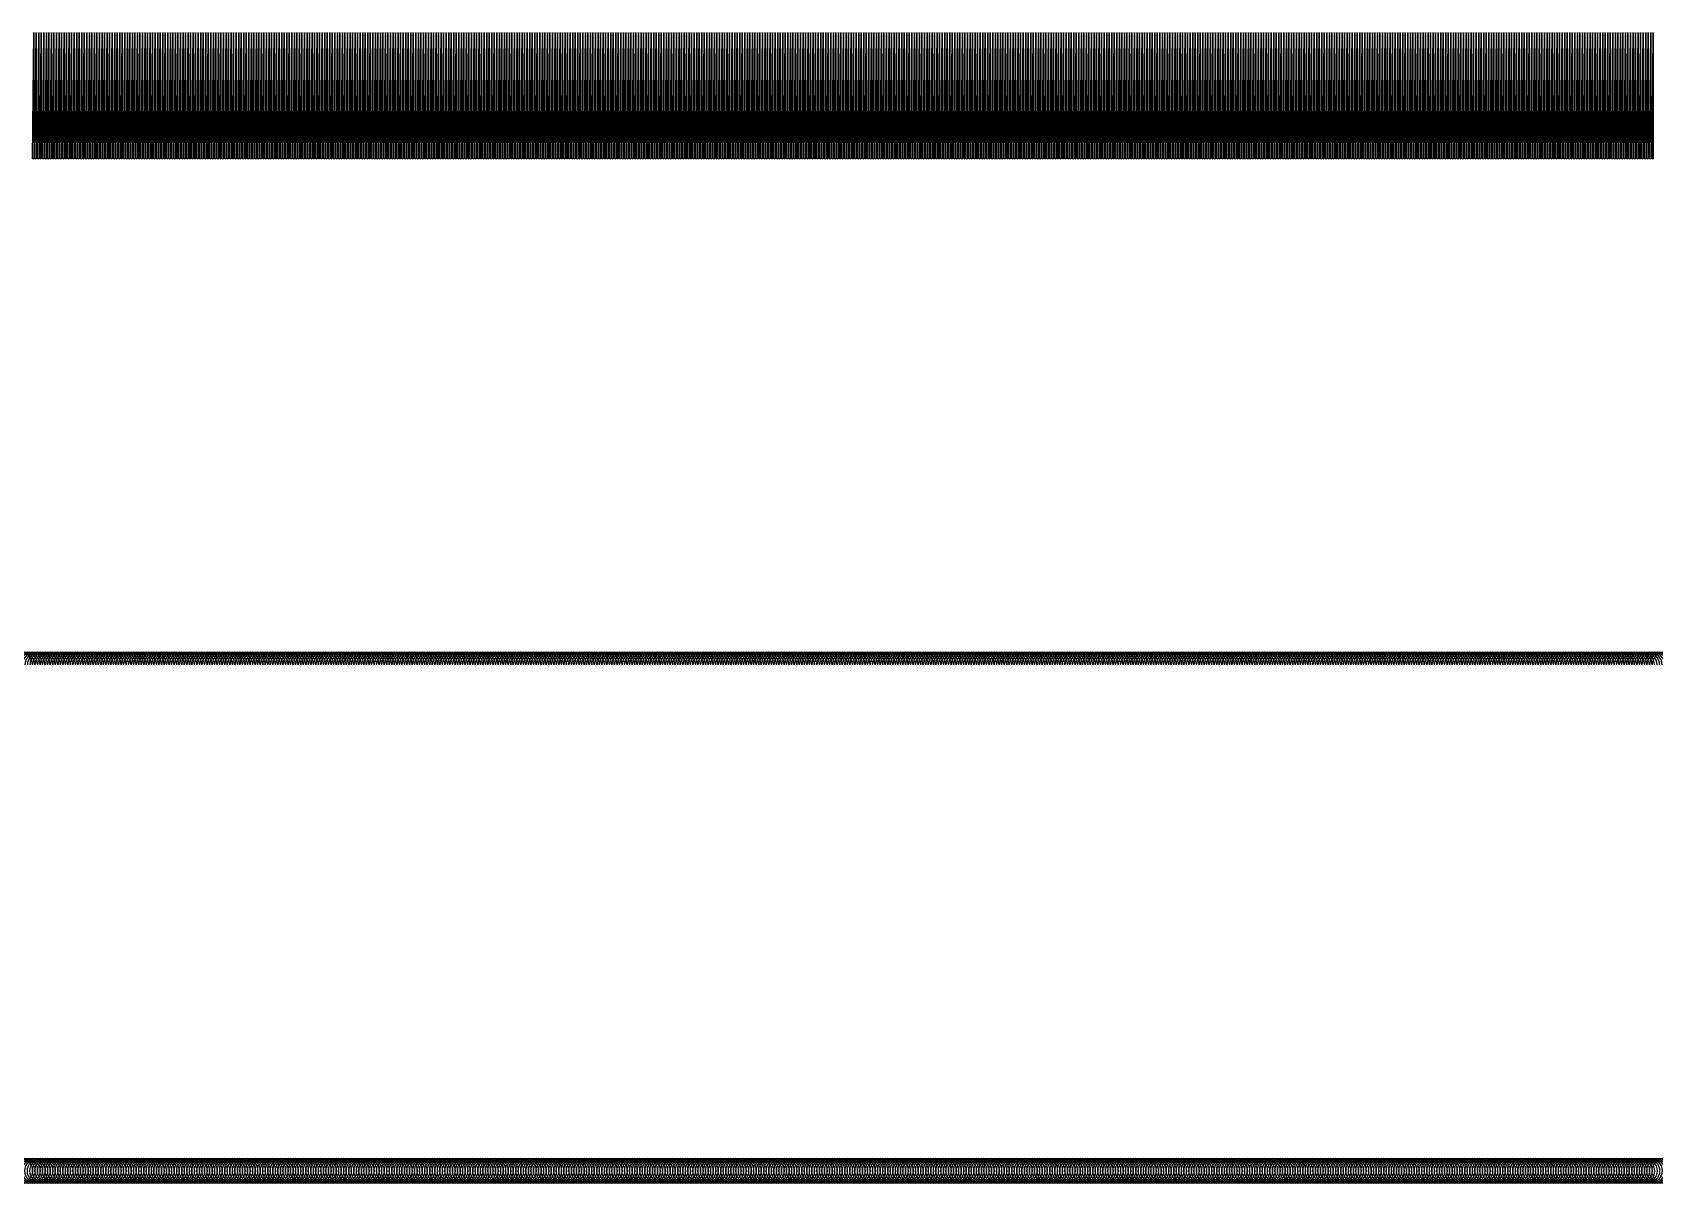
# Model space of a CAD drawing. Header units: metres. Extents: x 0 to 1000, y 0 to 105.
# Drawn here: x 64.1 to 128.2, y 59.5 to 105 of the extents above; entities that cross this region are included whole.
import ezdxf

# ---------------------------------------------------------------- set-up
doc = ezdxf.new("R2010")
doc.units = ezdxf.units.M

msp = doc.modelspace()

# ---------------------------------------------------------------- linework, layer by layer
for points in [[(64.1, 100), (64.15, 105), (64.15, 100)], [(64.2, 100), (64.25, 105), (64.25, 100)], [(64.3, 100), (64.35, 105), (64.35, 100)], [(64.4, 100), (64.45, 105), (64.45, 100)], [(64.5, 100), (64.55, 105), (64.55, 100)], [(64.6, 100), (64.65, 105), (64.65, 100)], [(64.7, 100), (64.75, 105), (64.75, 100)], [(64.8, 100), (64.85, 105), (64.85, 100)], [(64.9, 100), (64.95, 105), (64.95, 100)], [(65, 100), (65.05, 105), (65.05, 100)], [(65.1, 100), (65.15, 105), (65.15, 100)], [(65.2, 100), (65.25, 105), (65.25, 100)], [(65.3, 100), (65.35, 105), (65.35, 100)], [(65.4, 100), (65.45, 105), (65.45, 100)], [(65.5, 100), (65.55, 105), (65.55, 100)], [(65.6, 100), (65.65, 105), (65.65, 100)], [(65.7, 100), (65.75, 105), (65.75, 100)], [(65.8, 100), (65.85, 105), (65.85, 100)], [(65.9, 100), (65.95, 105), (65.95, 100)], [(66, 100), (66.05, 105), (66.05, 100)], [(66.1, 100), (66.15, 105), (66.15, 100)], [(66.2, 100), (66.25, 105), (66.25, 100)], [(66.3, 100), (66.35, 105), (66.35, 100)], [(66.4, 100), (66.45, 105), (66.45, 100)], [(66.5, 100), (66.55, 105), (66.55, 100)], [(66.6, 100), (66.65, 105), (66.65, 100)], [(66.7, 100), (66.75, 105), (66.75, 100)], [(66.8, 100), (66.85, 105), (66.85, 100)], [(66.9, 100), (66.95, 105), (66.95, 100)], [(67, 100), (67.05, 105), (67.05, 100)], [(67.1, 100), (67.15, 105), (67.15, 100)], [(67.2, 100), (67.25, 105), (67.25, 100)], [(67.3, 100), (67.35, 105), (67.35, 100)], [(67.4, 100), (67.45, 105), (67.45, 100)], [(67.5, 100), (67.55, 105), (67.55, 100)], [(67.6, 100), (67.65, 105), (67.65, 100)], [(67.7, 100), (67.75, 105), (67.75, 100)], [(67.8, 100), (67.85, 105), (67.85, 100)], [(67.9, 100), (67.95, 105), (67.95, 100)], [(68, 100), (68.05, 105), (68.05, 100)], [(68.1, 100), (68.15, 105), (68.15, 100)], [(68.2, 100), (68.25, 105), (68.25, 100)], [(68.3, 100), (68.35, 105), (68.35, 100)], [(68.4, 100), (68.45, 105), (68.45, 100)], [(68.5, 100), (68.55, 105), (68.55, 100)], [(68.6, 100), (68.65, 105), (68.65, 100)], [(68.7, 100), (68.75, 105), (68.75, 100)], [(68.8, 100), (68.85, 105), (68.85, 100)], [(68.9, 100), (68.95, 105), (68.95, 100)], [(69, 100), (69.05, 105), (69.05, 100)], [(69.1, 100), (69.15, 105), (69.15, 100)], [(69.2, 100), (69.25, 105), (69.25, 100)], [(69.3, 100), (69.35, 105), (69.35, 100)], [(69.4, 100), (69.45, 105), (69.45, 100)], [(69.5, 100), (69.55, 105), (69.55, 100)], [(69.6, 100), (69.65, 105), (69.65, 100)], [(69.7, 100), (69.75, 105), (69.75, 100)], [(69.8, 100), (69.85, 105), (69.85, 100)], [(69.9, 100), (69.95, 105), (69.95, 100)], [(70, 100), (70.05, 105), (70.05, 100)], [(70.1, 100), (70.15, 105), (70.15, 100)], [(70.2, 100), (70.25, 105), (70.25, 100)], [(70.3, 100), (70.35, 105), (70.35, 100)], [(70.4, 100), (70.45, 105), (70.45, 100)], [(70.5, 100), (70.55, 105), (70.55, 100)], [(70.6, 100), (70.65, 105), (70.65, 100)], [(70.7, 100), (70.75, 105), (70.75, 100)], [(70.8, 100), (70.85, 105), (70.85, 100)], [(70.9, 100), (70.95, 105), (70.95, 100)], [(71, 100), (71.05, 105), (71.05, 100)], [(71.1, 100), (71.15, 105), (71.15, 100)], [(71.2, 100), (71.25, 105), (71.25, 100)], [(71.3, 100), (71.35, 105), (71.35, 100)], [(71.4, 100), (71.45, 105), (71.45, 100)], [(71.5, 100), (71.55, 105), (71.55, 100)], [(71.6, 100), (71.65, 105), (71.65, 100)], [(71.7, 100), (71.75, 105), (71.75, 100)], [(71.8, 100), (71.85, 105), (71.85, 100)], [(71.9, 100), (71.95, 105), (71.95, 100)], [(72, 100), (72.05, 105), (72.05, 100)], [(72.1, 100), (72.15, 105), (72.15, 100)], [(72.2, 100), (72.25, 105), (72.25, 100)], [(72.3, 100), (72.35, 105), (72.35, 100)], [(72.4, 100), (72.45, 105), (72.45, 100)], [(72.5, 100), (72.55, 105), (72.55, 100)], [(72.6, 100), (72.65, 105), (72.65, 100)], [(72.7, 100), (72.75, 105), (72.75, 100)], [(72.8, 100), (72.85, 105), (72.85, 100)], [(72.9, 100), (72.95, 105), (72.95, 100)], [(73, 100), (73.05, 105), (73.05, 100)], [(73.1, 100), (73.15, 105), (73.15, 100)], [(73.2, 100), (73.25, 105), (73.25, 100)], [(73.3, 100), (73.35, 105), (73.35, 100)], [(73.4, 100), (73.45, 105), (73.45, 100)], [(73.5, 100), (73.55, 105), (73.55, 100)], [(73.6, 100), (73.65, 105), (73.65, 100)], [(73.7, 100), (73.75, 105), (73.75, 100)], [(73.8, 100), (73.85, 105), (73.85, 100)], [(73.9, 100), (73.95, 105), (73.95, 100)], [(74, 100), (74.05, 105), (74.05, 100)], [(74.1, 100), (74.15, 105), (74.15, 100)], [(74.2, 100), (74.25, 105), (74.25, 100)], [(74.3, 100), (74.35, 105), (74.35, 100)], [(74.4, 100), (74.45, 105), (74.45, 100)], [(74.5, 100), (74.55, 105), (74.55, 100)], [(74.6, 100), (74.65, 105), (74.65, 100)], [(74.7, 100), (74.75, 105), (74.75, 100)], [(74.8, 100), (74.85, 105), (74.85, 100)], [(74.9, 100), (74.95, 105), (74.95, 100)], [(75, 100), (75.05, 105), (75.05, 100)], [(75.1, 100), (75.15, 105), (75.15, 100)], [(75.2, 100), (75.25, 105), (75.25, 100)], [(75.3, 100), (75.35, 105), (75.35, 100)], [(75.4, 100), (75.45, 105), (75.45, 100)], [(75.5, 100), (75.55, 105), (75.55, 100)], [(75.6, 100), (75.65, 105), (75.65, 100)], [(75.7, 100), (75.75, 105), (75.75, 100)], [(75.8, 100), (75.85, 105), (75.85, 100)], [(75.9, 100), (75.95, 105), (75.95, 100)], [(76, 100), (76.05, 105), (76.05, 100)], [(76.1, 100), (76.15, 105), (76.15, 100)], [(76.2, 100), (76.25, 105), (76.25, 100)], [(76.3, 100), (76.35, 105), (76.35, 100)], [(76.4, 100), (76.45, 105), (76.45, 100)], [(76.5, 100), (76.55, 105), (76.55, 100)], [(76.6, 100), (76.65, 105), (76.65, 100)], [(76.7, 100), (76.75, 105), (76.75, 100)], [(76.8, 100), (76.85, 105), (76.85, 100)], [(76.9, 100), (76.95, 105), (76.95, 100)], [(77, 100), (77.05, 105), (77.05, 100)], [(77.1, 100), (77.15, 105), (77.15, 100)], [(77.2, 100), (77.25, 105), (77.25, 100)], [(77.3, 100), (77.35, 105), (77.35, 100)], [(77.4, 100), (77.45, 105), (77.45, 100)], [(77.5, 100), (77.55, 105), (77.55, 100)], [(77.6, 100), (77.65, 105), (77.65, 100)], [(77.7, 100), (77.75, 105), (77.75, 100)], [(77.8, 100), (77.85, 105), (77.85, 100)], [(77.9, 100), (77.95, 105), (77.95, 100)], [(78, 100), (78.05, 105), (78.05, 100)], [(78.1, 100), (78.15, 105), (78.15, 100)], [(78.2, 100), (78.25, 105), (78.25, 100)], [(78.3, 100), (78.35, 105), (78.35, 100)], [(78.4, 100), (78.45, 105), (78.45, 100)], [(78.5, 100), (78.55, 105), (78.55, 100)], [(78.6, 100), (78.65, 105), (78.65, 100)], [(78.7, 100), (78.75, 105), (78.75, 100)], [(78.8, 100), (78.85, 105), (78.85, 100)], [(78.9, 100), (78.95, 105), (78.95, 100)], [(79, 100), (79.05, 105), (79.05, 100)], [(79.1, 100), (79.15, 105), (79.15, 100)], [(79.2, 100), (79.25, 105), (79.25, 100)], [(79.3, 100), (79.35, 105), (79.35, 100)], [(79.4, 100), (79.45, 105), (79.45, 100)], [(79.5, 100), (79.55, 105), (79.55, 100)], [(79.6, 100), (79.65, 105), (79.65, 100)], [(79.7, 100), (79.75, 105), (79.75, 100)], [(79.8, 100), (79.85, 105), (79.85, 100)], [(79.9, 100), (79.95, 105), (79.95, 100)], [(80, 100), (80.05, 105), (80.05, 100)], [(80.1, 100), (80.15, 105), (80.15, 100)], [(80.2, 100), (80.25, 105), (80.25, 100)], [(80.3, 100), (80.35, 105), (80.35, 100)], [(80.4, 100), (80.45, 105), (80.45, 100)], [(80.5, 100), (80.55, 105), (80.55, 100)], [(80.6, 100), (80.65, 105), (80.65, 100)], [(80.7, 100), (80.75, 105), (80.75, 100)], [(80.8, 100), (80.85, 105), (80.85, 100)], [(80.9, 100), (80.95, 105), (80.95, 100)], [(81, 100), (81.05, 105), (81.05, 100)], [(81.1, 100), (81.15, 105), (81.15, 100)], [(81.2, 100), (81.25, 105), (81.25, 100)], [(81.3, 100), (81.35, 105), (81.35, 100)], [(81.4, 100), (81.45, 105), (81.45, 100)], [(81.5, 100), (81.55, 105), (81.55, 100)], [(81.6, 100), (81.65, 105), (81.65, 100)], [(81.7, 100), (81.75, 105), (81.75, 100)], [(81.8, 100), (81.85, 105), (81.85, 100)], [(81.9, 100), (81.95, 105), (81.95, 100)], [(82, 100), (82.05, 105), (82.05, 100)], [(82.1, 100), (82.15, 105), (82.15, 100)], [(82.2, 100), (82.25, 105), (82.25, 100)], [(82.3, 100), (82.35, 105), (82.35, 100)], [(82.4, 100), (82.45, 105), (82.45, 100)], [(82.5, 100), (82.55, 105), (82.55, 100)], [(82.6, 100), (82.65, 105), (82.65, 100)], [(82.7, 100), (82.75, 105), (82.75, 100)], [(82.8, 100), (82.85, 105), (82.85, 100)], [(82.9, 100), (82.95, 105), (82.95, 100)], [(83, 100), (83.05, 105), (83.05, 100)], [(83.1, 100), (83.15, 105), (83.15, 100)], [(83.2, 100), (83.25, 105), (83.25, 100)], [(83.3, 100), (83.35, 105), (83.35, 100)], [(83.4, 100), (83.45, 105), (83.45, 100)], [(83.5, 100), (83.55, 105), (83.55, 100)], [(83.6, 100), (83.65, 105), (83.65, 100)], [(83.7, 100), (83.75, 105), (83.75, 100)], [(83.8, 100), (83.85, 105), (83.85, 100)], [(83.9, 100), (83.95, 105), (83.95, 100)], [(84, 100), (84.05, 105), (84.05, 100)], [(84.1, 100), (84.15, 105), (84.15, 100)], [(84.2, 100), (84.25, 105), (84.25, 100)], [(84.3, 100), (84.35, 105), (84.35, 100)], [(84.4, 100), (84.45, 105), (84.45, 100)], [(84.5, 100), (84.55, 105), (84.55, 100)], [(84.6, 100), (84.65, 105), (84.65, 100)], [(84.7, 100), (84.75, 105), (84.75, 100)], [(84.8, 100), (84.85, 105), (84.85, 100)], [(84.9, 100), (84.95, 105), (84.95, 100)], [(85, 100), (85.05, 105), (85.05, 100)], [(85.1, 100), (85.15, 105), (85.15, 100)], [(85.2, 100), (85.25, 105), (85.25, 100)], [(85.3, 100), (85.35, 105), (85.35, 100)], [(85.4, 100), (85.45, 105), (85.45, 100)], [(85.5, 100), (85.55, 105), (85.55, 100)], [(85.6, 100), (85.65, 105), (85.65, 100)], [(85.7, 100), (85.75, 105), (85.75, 100)], [(85.8, 100), (85.85, 105), (85.85, 100)], [(85.9, 100), (85.95, 105), (85.95, 100)], [(86, 100), (86.05, 105), (86.05, 100)], [(86.1, 100), (86.15, 105), (86.15, 100)], [(86.2, 100), (86.25, 105), (86.25, 100)], [(86.3, 100), (86.35, 105), (86.35, 100)], [(86.4, 100), (86.45, 105), (86.45, 100)], [(86.5, 100), (86.55, 105), (86.55, 100)], [(86.6, 100), (86.65, 105), (86.65, 100)], [(86.7, 100), (86.75, 105), (86.75, 100)], [(86.8, 100), (86.85, 105), (86.85, 100)], [(86.9, 100), (86.95, 105), (86.95, 100)], [(87, 100), (87.05, 105), (87.05, 100)], [(87.1, 100), (87.15, 105), (87.15, 100)], [(87.2, 100), (87.25, 105), (87.25, 100)], [(87.3, 100), (87.35, 105), (87.35, 100)], [(87.4, 100), (87.45, 105), (87.45, 100)], [(87.5, 100), (87.55, 105), (87.55, 100)], [(87.6, 100), (87.65, 105), (87.65, 100)], [(87.7, 100), (87.75, 105), (87.75, 100)], [(87.8, 100), (87.85, 105), (87.85, 100)], [(87.9, 100), (87.95, 105), (87.95, 100)], [(88, 100), (88.05, 105), (88.05, 100)], [(88.1, 100), (88.15, 105), (88.15, 100)], [(88.2, 100), (88.25, 105), (88.25, 100)], [(88.3, 100), (88.35, 105), (88.35, 100)], [(88.4, 100), (88.45, 105), (88.45, 100)], [(88.5, 100), (88.55, 105), (88.55, 100)], [(88.6, 100), (88.65, 105), (88.65, 100)], [(88.7, 100), (88.75, 105), (88.75, 100)], [(88.8, 100), (88.85, 105), (88.85, 100)], [(88.9, 100), (88.95, 105), (88.95, 100)], [(89, 100), (89.05, 105), (89.05, 100)], [(89.1, 100), (89.15, 105), (89.15, 100)], [(89.2, 100), (89.25, 105), (89.25, 100)], [(89.3, 100), (89.35, 105), (89.35, 100)], [(89.4, 100), (89.45, 105), (89.45, 100)], [(89.5, 100), (89.55, 105), (89.55, 100)], [(89.6, 100), (89.65, 105), (89.65, 100)], [(89.7, 100), (89.75, 105), (89.75, 100)], [(89.8, 100), (89.85, 105), (89.85, 100)], [(89.9, 100), (89.95, 105), (89.95, 100)], [(90, 100), (90.05, 105), (90.05, 100)], [(90.1, 100), (90.15, 105), (90.15, 100)], [(90.2, 100), (90.25, 105), (90.25, 100)], [(90.3, 100), (90.35, 105), (90.35, 100)], [(90.4, 100), (90.45, 105), (90.45, 100)], [(90.5, 100), (90.55, 105), (90.55, 100)], [(90.6, 100), (90.65, 105), (90.65, 100)], [(90.7, 100), (90.75, 105), (90.75, 100)], [(90.8, 100), (90.85, 105), (90.85, 100)], [(90.9, 100), (90.95, 105), (90.95, 100)], [(91, 100), (91.05, 105), (91.05, 100)], [(91.1, 100), (91.15, 105), (91.15, 100)], [(91.2, 100), (91.25, 105), (91.25, 100)], [(91.3, 100), (91.35, 105), (91.35, 100)], [(91.4, 100), (91.45, 105), (91.45, 100)], [(91.5, 100), (91.55, 105), (91.55, 100)], [(91.6, 100), (91.65, 105), (91.65, 100)], [(91.7, 100), (91.75, 105), (91.75, 100)], [(91.8, 100), (91.85, 105), (91.85, 100)], [(91.9, 100), (91.95, 105), (91.95, 100)], [(92, 100), (92.05, 105), (92.05, 100)], [(92.1, 100), (92.15, 105), (92.15, 100)], [(92.2, 100), (92.25, 105), (92.25, 100)], [(92.3, 100), (92.35, 105), (92.35, 100)], [(92.4, 100), (92.45, 105), (92.45, 100)], [(92.5, 100), (92.55, 105), (92.55, 100)], [(92.6, 100), (92.65, 105), (92.65, 100)], [(92.7, 100), (92.75, 105), (92.75, 100)], [(92.8, 100), (92.85, 105), (92.85, 100)], [(92.9, 100), (92.95, 105), (92.95, 100)], [(93, 100), (93.05, 105), (93.05, 100)], [(93.1, 100), (93.15, 105), (93.15, 100)], [(93.2, 100), (93.25, 105), (93.25, 100)], [(93.3, 100), (93.35, 105), (93.35, 100)], [(93.4, 100), (93.45, 105), (93.45, 100)], [(93.5, 100), (93.55, 105), (93.55, 100)], [(93.6, 100), (93.65, 105), (93.65, 100)], [(93.7, 100), (93.75, 105), (93.75, 100)], [(93.8, 100), (93.85, 105), (93.85, 100)], [(93.9, 100), (93.95, 105), (93.95, 100)], [(94, 100), (94.05, 105), (94.05, 100)], [(94.1, 100), (94.15, 105), (94.15, 100)], [(94.2, 100), (94.25, 105), (94.25, 100)], [(94.3, 100), (94.35, 105), (94.35, 100)], [(94.4, 100), (94.45, 105), (94.45, 100)], [(94.5, 100), (94.55, 105), (94.55, 100)], [(94.6, 100), (94.65, 105), (94.65, 100)], [(94.7, 100), (94.75, 105), (94.75, 100)], [(94.8, 100), (94.85, 105), (94.85, 100)], [(94.9, 100), (94.95, 105), (94.95, 100)], [(95, 100), (95.05, 105), (95.05, 100)], [(95.1, 100), (95.15, 105), (95.15, 100)], [(95.2, 100), (95.25, 105), (95.25, 100)], [(95.3, 100), (95.35, 105), (95.35, 100)], [(95.4, 100), (95.45, 105), (95.45, 100)], [(95.5, 100), (95.55, 105), (95.55, 100)], [(95.6, 100), (95.65, 105), (95.65, 100)], [(95.7, 100), (95.75, 105), (95.75, 100)], [(95.8, 100), (95.85, 105), (95.85, 100)], [(95.9, 100), (95.95, 105), (95.95, 100)], [(96, 100), (96.05, 105), (96.05, 100)], [(96.1, 100), (96.15, 105), (96.15, 100)], [(96.2, 100), (96.25, 105), (96.25, 100)], [(96.3, 100), (96.35, 105), (96.35, 100)], [(96.4, 100), (96.45, 105), (96.45, 100)], [(96.5, 100), (96.55, 105), (96.55, 100)], [(96.6, 100), (96.65, 105), (96.65, 100)], [(96.7, 100), (96.75, 105), (96.75, 100)], [(96.8, 100), (96.85, 105), (96.85, 100)], [(96.9, 100), (96.95, 105), (96.95, 100)], [(97, 100), (97.05, 105), (97.05, 100)], [(97.1, 100), (97.15, 105), (97.15, 100)], [(97.2, 100), (97.25, 105), (97.25, 100)], [(97.3, 100), (97.35, 105), (97.35, 100)], [(97.4, 100), (97.45, 105), (97.45, 100)], [(97.5, 100), (97.55, 105), (97.55, 100)], [(97.6, 100), (97.65, 105), (97.65, 100)], [(97.7, 100), (97.75, 105), (97.75, 100)], [(97.8, 100), (97.85, 105), (97.85, 100)], [(97.9, 100), (97.95, 105), (97.95, 100)], [(98, 100), (98.05, 105), (98.05, 100)], [(98.1, 100), (98.15, 105), (98.15, 100)], [(98.2, 100), (98.25, 105), (98.25, 100)], [(98.3, 100), (98.35, 105), (98.35, 100)], [(98.4, 100), (98.45, 105), (98.45, 100)], [(98.5, 100), (98.55, 105), (98.55, 100)], [(98.6, 100), (98.65, 105), (98.65, 100)], [(98.7, 100), (98.75, 105), (98.75, 100)], [(98.8, 100), (98.85, 105), (98.85, 100)], [(98.9, 100), (98.95, 105), (98.95, 100)], [(99, 100), (99.05, 105), (99.05, 100)], [(99.1, 100), (99.15, 105), (99.15, 100)], [(99.2, 100), (99.25, 105), (99.25, 100)], [(99.3, 100), (99.35, 105), (99.35, 100)], [(99.4, 100), (99.45, 105), (99.45, 100)], [(99.5, 100), (99.55, 105), (99.55, 100)], [(99.6, 100), (99.65, 105), (99.65, 100)], [(99.7, 100), (99.75, 105), (99.75, 100)], [(99.8, 100), (99.85, 105), (99.85, 100)], [(99.9, 100), (99.95, 105), (99.95, 100)], [(100, 100), (100.05, 105), (100.05, 100)], [(100.1, 100), (100.15, 105), (100.15, 100)], [(100.2, 100), (100.25, 105), (100.25, 100)], [(100.3, 100), (100.35, 105), (100.35, 100)], [(100.4, 100), (100.45, 105), (100.45, 100)], [(100.5, 100), (100.55, 105), (100.55, 100)], [(100.6, 100), (100.65, 105), (100.65, 100)], [(100.7, 100), (100.75, 105), (100.75, 100)], [(100.8, 100), (100.85, 105), (100.85, 100)], [(100.9, 100), (100.95, 105), (100.95, 100)], [(101, 100), (101.05, 105), (101.05, 100)], [(101.1, 100), (101.15, 105), (101.15, 100)], [(101.2, 100), (101.25, 105), (101.25, 100)], [(101.3, 100), (101.35, 105), (101.35, 100)], [(101.4, 100), (101.45, 105), (101.45, 100)], [(101.5, 100), (101.55, 105), (101.55, 100)], [(101.6, 100), (101.65, 105), (101.65, 100)], [(101.7, 100), (101.75, 105), (101.75, 100)], [(101.8, 100), (101.85, 105), (101.85, 100)], [(101.9, 100), (101.95, 105), (101.95, 100)], [(102, 100), (102.05, 105), (102.05, 100)], [(102.1, 100), (102.15, 105), (102.15, 100)], [(102.2, 100), (102.25, 105), (102.25, 100)], [(102.3, 100), (102.35, 105), (102.35, 100)], [(102.4, 100), (102.45, 105), (102.45, 100)], [(102.5, 100), (102.55, 105), (102.55, 100)], [(102.6, 100), (102.65, 105), (102.65, 100)], [(102.7, 100), (102.75, 105), (102.75, 100)], [(102.8, 100), (102.85, 105), (102.85, 100)], [(102.9, 100), (102.95, 105), (102.95, 100)], [(103, 100), (103.05, 105), (103.05, 100)], [(103.1, 100), (103.15, 105), (103.15, 100)], [(103.2, 100), (103.25, 105), (103.25, 100)], [(103.3, 100), (103.35, 105), (103.35, 100)], [(103.4, 100), (103.45, 105), (103.45, 100)], [(103.5, 100), (103.55, 105), (103.55, 100)], [(103.6, 100), (103.65, 105), (103.65, 100)], [(103.7, 100), (103.75, 105), (103.75, 100)], [(103.8, 100), (103.85, 105), (103.85, 100)], [(103.9, 100), (103.95, 105), (103.95, 100)], [(104, 100), (104.05, 105), (104.05, 100)], [(104.1, 100), (104.15, 105), (104.15, 100)], [(104.2, 100), (104.25, 105), (104.25, 100)], [(104.3, 100), (104.35, 105), (104.35, 100)], [(104.4, 100), (104.45, 105), (104.45, 100)], [(104.5, 100), (104.55, 105), (104.55, 100)], [(104.6, 100), (104.65, 105), (104.65, 100)], [(104.7, 100), (104.75, 105), (104.75, 100)], [(104.8, 100), (104.85, 105), (104.85, 100)], [(104.9, 100), (104.95, 105), (104.95, 100)], [(105, 100), (105.05, 105), (105.05, 100)], [(105.1, 100), (105.15, 105), (105.15, 100)], [(105.2, 100), (105.25, 105), (105.25, 100)], [(105.3, 100), (105.35, 105), (105.35, 100)], [(105.4, 100), (105.45, 105), (105.45, 100)], [(105.5, 100), (105.55, 105), (105.55, 100)], [(105.6, 100), (105.65, 105), (105.65, 100)], [(105.7, 100), (105.75, 105), (105.75, 100)], [(105.8, 100), (105.85, 105), (105.85, 100)], [(105.9, 100), (105.95, 105), (105.95, 100)], [(106, 100), (106.05, 105), (106.05, 100)], [(106.1, 100), (106.15, 105), (106.15, 100)], [(106.2, 100), (106.25, 105), (106.25, 100)], [(106.3, 100), (106.35, 105), (106.35, 100)], [(106.4, 100), (106.45, 105), (106.45, 100)], [(106.5, 100), (106.55, 105), (106.55, 100)], [(106.6, 100), (106.65, 105), (106.65, 100)], [(106.7, 100), (106.75, 105), (106.75, 100)], [(106.8, 100), (106.85, 105), (106.85, 100)], [(106.9, 100), (106.95, 105), (106.95, 100)], [(107, 100), (107.05, 105), (107.05, 100)], [(107.1, 100), (107.15, 105), (107.15, 100)], [(107.2, 100), (107.25, 105), (107.25, 100)], [(107.3, 100), (107.35, 105), (107.35, 100)], [(107.4, 100), (107.45, 105), (107.45, 100)], [(107.5, 100), (107.55, 105), (107.55, 100)], [(107.6, 100), (107.65, 105), (107.65, 100)], [(107.7, 100), (107.75, 105), (107.75, 100)], [(107.8, 100), (107.85, 105), (107.85, 100)], [(107.9, 100), (107.95, 105), (107.95, 100)], [(108, 100), (108.05, 105), (108.05, 100)], [(108.1, 100), (108.15, 105), (108.15, 100)], [(108.2, 100), (108.25, 105), (108.25, 100)], [(108.3, 100), (108.35, 105), (108.35, 100)], [(108.4, 100), (108.45, 105), (108.45, 100)], [(108.5, 100), (108.55, 105), (108.55, 100)], [(108.6, 100), (108.65, 105), (108.65, 100)], [(108.7, 100), (108.75, 105), (108.75, 100)], [(108.8, 100), (108.85, 105), (108.85, 100)], [(108.9, 100), (108.95, 105), (108.95, 100)], [(109, 100), (109.05, 105), (109.05, 100)], [(109.1, 100), (109.15, 105), (109.15, 100)], [(109.2, 100), (109.25, 105), (109.25, 100)], [(109.3, 100), (109.35, 105), (109.35, 100)], [(109.4, 100), (109.45, 105), (109.45, 100)], [(109.5, 100), (109.55, 105), (109.55, 100)], [(109.6, 100), (109.65, 105), (109.65, 100)], [(109.7, 100), (109.75, 105), (109.75, 100)], [(109.8, 100), (109.85, 105), (109.85, 100)], [(109.9, 100), (109.95, 105), (109.95, 100)], [(110, 100), (110.05, 105), (110.05, 100)], [(110.1, 100), (110.15, 105), (110.15, 100)], [(110.2, 100), (110.25, 105), (110.25, 100)], [(110.3, 100), (110.35, 105), (110.35, 100)], [(110.4, 100), (110.45, 105), (110.45, 100)], [(110.5, 100), (110.55, 105), (110.55, 100)], [(110.6, 100), (110.65, 105), (110.65, 100)], [(110.7, 100), (110.75, 105), (110.75, 100)], [(110.8, 100), (110.85, 105), (110.85, 100)], [(110.9, 100), (110.95, 105), (110.95, 100)], [(111, 100), (111.05, 105), (111.05, 100)], [(111.1, 100), (111.15, 105), (111.15, 100)], [(111.2, 100), (111.25, 105), (111.25, 100)], [(111.3, 100), (111.35, 105), (111.35, 100)], [(111.4, 100), (111.45, 105), (111.45, 100)], [(111.5, 100), (111.55, 105), (111.55, 100)], [(111.6, 100), (111.65, 105), (111.65, 100)], [(111.7, 100), (111.75, 105), (111.75, 100)], [(111.8, 100), (111.85, 105), (111.85, 100)], [(111.9, 100), (111.95, 105), (111.95, 100)], [(112, 100), (112.05, 105), (112.05, 100)], [(112.1, 100), (112.15, 105), (112.15, 100)], [(112.2, 100), (112.25, 105), (112.25, 100)], [(112.3, 100), (112.35, 105), (112.35, 100)], [(112.4, 100), (112.45, 105), (112.45, 100)], [(112.5, 100), (112.55, 105), (112.55, 100)], [(112.6, 100), (112.65, 105), (112.65, 100)], [(112.7, 100), (112.75, 105), (112.75, 100)], [(112.8, 100), (112.85, 105), (112.85, 100)], [(112.9, 100), (112.95, 105), (112.95, 100)], [(113, 100), (113.05, 105), (113.05, 100)], [(113.1, 100), (113.15, 105), (113.15, 100)], [(113.2, 100), (113.25, 105), (113.25, 100)], [(113.3, 100), (113.35, 105), (113.35, 100)], [(113.4, 100), (113.45, 105), (113.45, 100)], [(113.5, 100), (113.55, 105), (113.55, 100)], [(113.6, 100), (113.65, 105), (113.65, 100)], [(113.7, 100), (113.75, 105), (113.75, 100)], [(113.8, 100), (113.85, 105), (113.85, 100)], [(113.9, 100), (113.95, 105), (113.95, 100)], [(114, 100), (114.05, 105), (114.05, 100)], [(114.1, 100), (114.15, 105), (114.15, 100)], [(114.2, 100), (114.25, 105), (114.25, 100)], [(114.3, 100), (114.35, 105), (114.35, 100)], [(114.4, 100), (114.45, 105), (114.45, 100)], [(114.5, 100), (114.55, 105), (114.55, 100)], [(114.6, 100), (114.65, 105), (114.65, 100)], [(114.7, 100), (114.75, 105), (114.75, 100)], [(114.8, 100), (114.85, 105), (114.85, 100)], [(114.9, 100), (114.95, 105), (114.95, 100)], [(115, 100), (115.05, 105), (115.05, 100)], [(115.1, 100), (115.15, 105), (115.15, 100)], [(115.2, 100), (115.25, 105), (115.25, 100)], [(115.3, 100), (115.35, 105), (115.35, 100)], [(115.4, 100), (115.45, 105), (115.45, 100)], [(115.5, 100), (115.55, 105), (115.55, 100)], [(115.6, 100), (115.65, 105), (115.65, 100)], [(115.7, 100), (115.75, 105), (115.75, 100)], [(115.8, 100), (115.85, 105), (115.85, 100)], [(115.9, 100), (115.95, 105), (115.95, 100)], [(116, 100), (116.05, 105), (116.05, 100)], [(116.1, 100), (116.15, 105), (116.15, 100)], [(116.2, 100), (116.25, 105), (116.25, 100)], [(116.3, 100), (116.35, 105), (116.35, 100)], [(116.4, 100), (116.45, 105), (116.45, 100)], [(116.5, 100), (116.55, 105), (116.55, 100)], [(116.6, 100), (116.65, 105), (116.65, 100)], [(116.7, 100), (116.75, 105), (116.75, 100)], [(116.8, 100), (116.85, 105), (116.85, 100)], [(116.9, 100), (116.95, 105), (116.95, 100)], [(117, 100), (117.05, 105), (117.05, 100)], [(117.1, 100), (117.15, 105), (117.15, 100)], [(117.2, 100), (117.25, 105), (117.25, 100)], [(117.3, 100), (117.35, 105), (117.35, 100)], [(117.4, 100), (117.45, 105), (117.45, 100)], [(117.5, 100), (117.55, 105), (117.55, 100)], [(117.6, 100), (117.65, 105), (117.65, 100)], [(117.7, 100), (117.75, 105), (117.75, 100)], [(117.8, 100), (117.85, 105), (117.85, 100)], [(117.9, 100), (117.95, 105), (117.95, 100)], [(118, 100), (118.05, 105), (118.05, 100)], [(118.1, 100), (118.15, 105), (118.15, 100)], [(118.2, 100), (118.25, 105), (118.25, 100)], [(118.3, 100), (118.35, 105), (118.35, 100)], [(118.4, 100), (118.45, 105), (118.45, 100)], [(118.5, 100), (118.55, 105), (118.55, 100)], [(118.6, 100), (118.65, 105), (118.65, 100)], [(118.7, 100), (118.75, 105), (118.75, 100)], [(118.8, 100), (118.85, 105), (118.85, 100)], [(118.9, 100), (118.95, 105), (118.95, 100)], [(119, 100), (119.05, 105), (119.05, 100)], [(119.1, 100), (119.15, 105), (119.15, 100)], [(119.2, 100), (119.25, 105), (119.25, 100)], [(119.3, 100), (119.35, 105), (119.35, 100)], [(119.4, 100), (119.45, 105), (119.45, 100)], [(119.5, 100), (119.55, 105), (119.55, 100)], [(119.6, 100), (119.65, 105), (119.65, 100)], [(119.7, 100), (119.75, 105), (119.75, 100)], [(119.8, 100), (119.85, 105), (119.85, 100)], [(119.9, 100), (119.95, 105), (119.95, 100)], [(120, 100), (120.05, 105), (120.05, 100)], [(120.1, 100), (120.15, 105), (120.15, 100)], [(120.2, 100), (120.25, 105), (120.25, 100)], [(120.3, 100), (120.35, 105), (120.35, 100)], [(120.4, 100), (120.45, 105), (120.45, 100)], [(120.5, 100), (120.55, 105), (120.55, 100)], [(120.6, 100), (120.65, 105), (120.65, 100)], [(120.7, 100), (120.75, 105), (120.75, 100)], [(120.8, 100), (120.85, 105), (120.85, 100)], [(120.9, 100), (120.95, 105), (120.95, 100)], [(121, 100), (121.05, 105), (121.05, 100)], [(121.1, 100), (121.15, 105), (121.15, 100)], [(121.2, 100), (121.25, 105), (121.25, 100)], [(121.3, 100), (121.35, 105), (121.35, 100)], [(121.4, 100), (121.45, 105), (121.45, 100)], [(121.5, 100), (121.55, 105), (121.55, 100)], [(121.6, 100), (121.65, 105), (121.65, 100)], [(121.7, 100), (121.75, 105), (121.75, 100)], [(121.8, 100), (121.85, 105), (121.85, 100)], [(121.9, 100), (121.95, 105), (121.95, 100)], [(122, 100), (122.05, 105), (122.05, 100)], [(122.1, 100), (122.15, 105), (122.15, 100)], [(122.2, 100), (122.25, 105), (122.25, 100)], [(122.3, 100), (122.35, 105), (122.35, 100)], [(122.4, 100), (122.45, 105), (122.45, 100)], [(122.5, 100), (122.55, 105), (122.55, 100)], [(122.6, 100), (122.65, 105), (122.65, 100)], [(122.7, 100), (122.75, 105), (122.75, 100)], [(122.8, 100), (122.85, 105), (122.85, 100)], [(122.9, 100), (122.95, 105), (122.95, 100)], [(123, 100), (123.05, 105), (123.05, 100)], [(123.1, 100), (123.15, 105), (123.15, 100)], [(123.2, 100), (123.25, 105), (123.25, 100)], [(123.3, 100), (123.35, 105), (123.35, 100)], [(123.4, 100), (123.45, 105), (123.45, 100)], [(123.5, 100), (123.55, 105), (123.55, 100)], [(123.6, 100), (123.65, 105), (123.65, 100)], [(123.7, 100), (123.75, 105), (123.75, 100)], [(123.8, 100), (123.85, 105), (123.85, 100)], [(123.9, 100), (123.95, 105), (123.95, 100)], [(124, 100), (124.05, 105), (124.05, 100)], [(124.1, 100), (124.15, 105), (124.15, 100)], [(124.2, 100), (124.25, 105), (124.25, 100)], [(124.3, 100), (124.35, 105), (124.35, 100)], [(124.4, 100), (124.45, 105), (124.45, 100)], [(124.5, 100), (124.55, 105), (124.55, 100)], [(124.6, 100), (124.65, 105), (124.65, 100)], [(124.7, 100), (124.75, 105), (124.75, 100)], [(124.8, 100), (124.85, 105), (124.85, 100)], [(124.9, 100), (124.95, 105), (124.95, 100)], [(125, 100), (125.05, 105), (125.05, 100)], [(125.1, 100), (125.15, 105), (125.15, 100)], [(125.2, 100), (125.25, 105), (125.25, 100)], [(125.3, 100), (125.35, 105), (125.35, 100)], [(125.4, 100), (125.45, 105), (125.45, 100)], [(125.5, 100), (125.55, 105), (125.55, 100)], [(125.6, 100), (125.65, 105), (125.65, 100)], [(125.7, 100), (125.75, 105), (125.75, 100)], [(125.8, 100), (125.85, 105), (125.85, 100)], [(125.9, 100), (125.95, 105), (125.95, 100)], [(126, 100), (126.05, 105), (126.05, 100)], [(126.1, 100), (126.15, 105), (126.15, 100)], [(126.2, 100), (126.25, 105), (126.25, 100)], [(126.3, 100), (126.35, 105), (126.35, 100)], [(126.4, 100), (126.45, 105), (126.45, 100)], [(126.5, 100), (126.55, 105), (126.55, 100)], [(126.6, 100), (126.65, 105), (126.65, 100)], [(126.7, 100), (126.75, 105), (126.75, 100)], [(126.8, 100), (126.85, 105), (126.85, 100)], [(126.9, 100), (126.95, 105), (126.95, 100)], [(127, 100), (127.05, 105), (127.05, 100)], [(127.1, 100), (127.15, 105), (127.15, 100)], [(127.2, 100), (127.25, 105), (127.25, 100)], [(127.3, 100), (127.35, 105), (127.35, 100)], [(127.4, 100), (127.45, 105), (127.45, 100)], [(127.5, 100), (127.55, 105), (127.55, 100)], [(127.6, 100), (127.65, 105), (127.65, 100)], [(127.7, 100), (127.75, 105), (127.75, 100)], [(127.8, 100), (127.85, 105), (127.85, 100)], [(127.9, 100), (127.95, 105), (127.95, 100)], [(128, 100), (128.05, 105), (128.05, 100)], [(128.1, 100), (128.15, 105), (128.15, 100)]]:
    msp.add_lwpolyline(points, close=True)
for centre in [(63.6, 60), (63.7, 60), (63.8, 60), (63.9, 60), (64, 60), (64.1, 60), (64.2, 60), (64.3, 60), (64.4, 60), (64.5, 60), (64.6, 60), (64.7, 60), (64.8, 60), (64.9, 60), (65, 60), (65.1, 60), (65.2, 60), (65.3, 60), (65.4, 60), (65.5, 60), (65.6, 60), (65.7, 60), (65.8, 60), (65.9, 60), (66, 60), (66.1, 60), (66.2, 60), (66.3, 60), (66.4, 60), (66.5, 60), (66.6, 60), (66.7, 60), (66.8, 60), (66.9, 60), (67, 60), (67.1, 60), (67.2, 60), (67.3, 60), (67.4, 60), (67.5, 60), (67.6, 60), (67.7, 60), (67.8, 60), (67.9, 60), (68, 60), (68.1, 60), (68.2, 60), (68.3, 60), (68.4, 60), (68.5, 60), (68.6, 60), (68.7, 60), (68.8, 60), (68.9, 60), (69, 60), (69.1, 60), (69.2, 60), (69.3, 60), (69.4, 60), (69.5, 60), (69.6, 60), (69.7, 60), (69.8, 60), (69.9, 60), (70, 60), (70.1, 60), (70.2, 60), (70.3, 60), (70.4, 60), (70.5, 60), (70.6, 60), (70.7, 60), (70.8, 60), (70.9, 60), (71, 60), (71.1, 60), (71.2, 60), (71.3, 60), (71.4, 60), (71.5, 60), (71.6, 60), (71.7, 60), (71.8, 60), (71.9, 60), (72, 60), (72.1, 60), (72.2, 60), (72.3, 60), (72.4, 60), (72.5, 60), (72.6, 60), (72.7, 60), (72.8, 60), (72.9, 60), (73, 60), (73.1, 60), (73.2, 60), (73.3, 60), (73.4, 60), (73.5, 60), (73.6, 60), (73.7, 60), (73.8, 60), (73.9, 60), (74, 60), (74.1, 60), (74.2, 60), (74.3, 60), (74.4, 60), (74.5, 60), (74.6, 60), (74.7, 60), (74.8, 60), (74.9, 60), (75, 60), (75.1, 60), (75.2, 60), (75.3, 60), (75.4, 60), (75.5, 60), (75.6, 60), (75.7, 60), (75.8, 60), (75.9, 60), (76, 60), (76.1, 60), (76.2, 60), (76.3, 60), (76.4, 60), (76.5, 60), (76.6, 60), (76.7, 60), (76.8, 60), (76.9, 60), (77, 60), (77.1, 60), (77.2, 60), (77.3, 60), (77.4, 60), (77.5, 60), (77.6, 60), (77.7, 60), (77.8, 60), (77.9, 60), (78, 60), (78.1, 60), (78.2, 60), (78.3, 60), (78.4, 60), (78.5, 60), (78.6, 60), (78.7, 60), (78.8, 60), (78.9, 60), (79, 60), (79.1, 60), (79.2, 60), (79.3, 60), (79.4, 60), (79.5, 60), (79.6, 60), (79.7, 60), (79.8, 60), (79.9, 60), (80, 60), (80.1, 60), (80.2, 60), (80.3, 60), (80.4, 60), (80.5, 60), (80.6, 60), (80.7, 60), (80.8, 60), (80.9, 60), (81, 60), (81.1, 60), (81.2, 60), (81.3, 60), (81.4, 60), (81.5, 60), (81.6, 60), (81.7, 60), (81.8, 60), (81.9, 60), (82, 60), (82.1, 60), (82.2, 60), (82.3, 60), (82.4, 60), (82.5, 60), (82.6, 60), (82.7, 60), (82.8, 60), (82.9, 60), (83, 60), (83.1, 60), (83.2, 60), (83.3, 60), (83.4, 60), (83.5, 60), (83.6, 60), (83.7, 60), (83.8, 60), (83.9, 60), (84, 60), (84.1, 60), (84.2, 60), (84.3, 60), (84.4, 60), (84.5, 60), (84.6, 60), (84.7, 60), (84.8, 60), (84.9, 60), (85, 60), (85.1, 60), (85.2, 60), (85.3, 60), (85.4, 60), (85.5, 60), (85.6, 60), (85.7, 60), (85.8, 60), (85.9, 60), (86, 60), (86.1, 60), (86.2, 60), (86.3, 60), (86.4, 60), (86.5, 60), (86.6, 60), (86.7, 60), (86.8, 60), (86.9, 60), (87, 60), (87.1, 60), (87.2, 60), (87.3, 60), (87.4, 60), (87.5, 60), (87.6, 60), (87.7, 60), (87.8, 60), (87.9, 60), (88, 60), (88.1, 60), (88.2, 60), (88.3, 60), (88.4, 60), (88.5, 60), (88.6, 60), (88.7, 60), (88.8, 60), (88.9, 60), (89, 60), (89.1, 60), (89.2, 60), (89.3, 60), (89.4, 60), (89.5, 60), (89.6, 60), (89.7, 60), (89.8, 60), (89.9, 60), (90, 60), (90.1, 60), (90.2, 60), (90.3, 60), (90.4, 60), (90.5, 60), (90.6, 60), (90.7, 60), (90.8, 60), (90.9, 60), (91, 60), (91.1, 60), (91.2, 60), (91.3, 60), (91.4, 60), (91.5, 60), (91.6, 60), (91.7, 60), (91.8, 60), (91.9, 60), (92, 60), (92.1, 60), (92.2, 60), (92.3, 60), (92.4, 60), (92.5, 60), (92.6, 60), (92.7, 60), (92.8, 60), (92.9, 60), (93, 60), (93.1, 60), (93.2, 60), (93.3, 60), (93.4, 60), (93.5, 60), (93.6, 60), (93.7, 60), (93.8, 60), (93.9, 60), (94, 60), (94.1, 60), (94.2, 60), (94.3, 60), (94.4, 60), (94.5, 60), (94.6, 60), (94.7, 60), (94.8, 60), (94.9, 60), (95, 60), (95.1, 60), (95.2, 60), (95.3, 60), (95.4, 60), (95.5, 60), (95.6, 60), (95.7, 60), (95.8, 60), (95.9, 60), (96, 60), (96.1, 60), (96.2, 60), (96.3, 60), (96.4, 60), (96.5, 60), (96.6, 60), (96.7, 60), (96.8, 60), (96.9, 60), (97, 60), (97.1, 60), (97.2, 60), (97.3, 60), (97.4, 60), (97.5, 60), (97.6, 60), (97.7, 60), (97.8, 60), (97.9, 60), (98, 60), (98.1, 60), (98.2, 60), (98.3, 60), (98.4, 60), (98.5, 60), (98.6, 60), (98.7, 60), (98.8, 60), (98.9, 60), (99, 60), (99.1, 60), (99.2, 60), (99.3, 60), (99.4, 60), (99.5, 60), (99.6, 60), (99.7, 60), (99.8, 60), (99.9, 60), (100, 60), (100.1, 60), (100.2, 60), (100.3, 60), (100.4, 60), (100.5, 60), (100.6, 60), (100.7, 60), (100.8, 60), (100.9, 60), (101, 60), (101.1, 60), (101.2, 60), (101.3, 60), (101.4, 60), (101.5, 60), (101.6, 60), (101.7, 60), (101.8, 60), (101.9, 60), (102, 60), (102.1, 60), (102.2, 60), (102.3, 60), (102.4, 60), (102.5, 60), (102.6, 60), (102.7, 60), (102.8, 60), (102.9, 60), (103, 60), (103.1, 60), (103.2, 60), (103.3, 60), (103.4, 60), (103.5, 60), (103.6, 60), (103.7, 60), (103.8, 60), (103.9, 60), (104, 60), (104.1, 60), (104.2, 60), (104.3, 60), (104.4, 60), (104.5, 60), (104.6, 60), (104.7, 60), (104.8, 60), (104.9, 60), (105, 60), (105.1, 60), (105.2, 60), (105.3, 60), (105.4, 60), (105.5, 60), (105.6, 60), (105.7, 60), (105.8, 60), (105.9, 60), (106, 60), (106.1, 60), (106.2, 60), (106.3, 60), (106.4, 60), (106.5, 60), (106.6, 60), (106.7, 60), (106.8, 60), (106.9, 60), (107, 60), (107.1, 60), (107.2, 60), (107.3, 60), (107.4, 60), (107.5, 60), (107.6, 60), (107.7, 60), (107.8, 60), (107.9, 60), (108, 60), (108.1, 60), (108.2, 60), (108.3, 60), (108.4, 60), (108.5, 60), (108.6, 60), (108.7, 60), (108.8, 60), (108.9, 60), (109, 60), (109.1, 60), (109.2, 60), (109.3, 60), (109.4, 60), (109.5, 60), (109.6, 60), (109.7, 60), (109.8, 60), (109.9, 60), (110, 60), (110.1, 60), (110.2, 60), (110.3, 60), (110.4, 60), (110.5, 60), (110.6, 60), (110.7, 60), (110.8, 60), (110.9, 60), (111, 60), (111.1, 60), (111.2, 60), (111.3, 60), (111.4, 60), (111.5, 60), (111.6, 60), (111.7, 60), (111.8, 60), (111.9, 60), (112, 60), (112.1, 60), (112.2, 60), (112.3, 60), (112.4, 60), (112.5, 60), (112.6, 60), (112.7, 60), (112.8, 60), (112.9, 60), (113, 60), (113.1, 60), (113.2, 60), (113.3, 60), (113.4, 60), (113.5, 60), (113.6, 60), (113.7, 60), (113.8, 60), (113.9, 60), (114, 60), (114.1, 60), (114.2, 60), (114.3, 60), (114.4, 60), (114.5, 60), (114.6, 60), (114.7, 60), (114.8, 60), (114.9, 60), (115, 60), (115.1, 60), (115.2, 60), (115.3, 60), (115.4, 60), (115.5, 60), (115.6, 60), (115.7, 60), (115.8, 60), (115.9, 60), (116, 60), (116.1, 60), (116.2, 60), (116.3, 60), (116.4, 60), (116.5, 60), (116.6, 60), (116.7, 60), (116.8, 60), (116.9, 60), (117, 60), (117.1, 60), (117.2, 60), (117.3, 60), (117.4, 60), (117.5, 60), (117.6, 60), (117.7, 60), (117.8, 60), (117.9, 60), (118, 60), (118.1, 60), (118.2, 60), (118.3, 60), (118.4, 60), (118.5, 60), (118.6, 60), (118.7, 60), (118.8, 60), (118.9, 60), (119, 60), (119.1, 60), (119.2, 60), (119.3, 60), (119.4, 60), (119.5, 60), (119.6, 60), (119.7, 60), (119.8, 60), (119.9, 60), (120, 60), (120.1, 60), (120.2, 60), (120.3, 60), (120.4, 60), (120.5, 60), (120.6, 60), (120.7, 60), (120.8, 60), (120.9, 60), (121, 60), (121.1, 60), (121.2, 60), (121.3, 60), (121.4, 60), (121.5, 60), (121.6, 60), (121.7, 60), (121.8, 60), (121.9, 60), (122, 60), (122.1, 60), (122.2, 60), (122.3, 60), (122.4, 60), (122.5, 60), (122.6, 60), (122.7, 60), (122.8, 60), (122.9, 60), (123, 60), (123.1, 60), (123.2, 60), (123.3, 60), (123.4, 60), (123.5, 60), (123.6, 60), (123.7, 60), (123.8, 60), (123.9, 60), (124, 60), (124.1, 60), (124.2, 60), (124.3, 60), (124.4, 60), (124.5, 60), (124.6, 60), (124.7, 60), (124.8, 60), (124.9, 60), (125, 60), (125.1, 60), (125.2, 60), (125.3, 60), (125.4, 60), (125.5, 60), (125.6, 60), (125.7, 60), (125.8, 60), (125.9, 60), (126, 60), (126.1, 60), (126.2, 60), (126.3, 60), (126.4, 60), (126.5, 60), (126.6, 60), (126.7, 60), (126.8, 60), (126.9, 60), (127, 60), (127.1, 60), (127.2, 60), (127.3, 60), (127.4, 60), (127.5, 60), (127.6, 60), (127.7, 60), (127.8, 60), (127.9, 60), (128, 60), (128.1, 60), (128.2, 60), (128.3, 60), (128.4, 60), (128.5, 60), (128.6, 60)]:
    msp.add_circle(centre, 0.5)
for centre in [(63.6, 80), (63.7, 80), (63.8, 80), (63.9, 80), (64, 80), (64.1, 80), (64.2, 80), (64.3, 80), (64.4, 80), (64.5, 80), (64.6, 80), (64.7, 80), (64.8, 80), (64.9, 80), (65, 80), (65.1, 80), (65.2, 80), (65.3, 80), (65.4, 80), (65.5, 80), (65.6, 80), (65.7, 80), (65.8, 80), (65.9, 80), (66, 80), (66.1, 80), (66.2, 80), (66.3, 80), (66.4, 80), (66.5, 80), (66.6, 80), (66.7, 80), (66.8, 80), (66.9, 80), (67, 80), (67.1, 80), (67.2, 80), (67.3, 80), (67.4, 80), (67.5, 80), (67.6, 80), (67.7, 80), (67.8, 80), (67.9, 80), (68, 80), (68.1, 80), (68.2, 80), (68.3, 80), (68.4, 80), (68.5, 80), (68.6, 80), (68.7, 80), (68.8, 80), (68.9, 80), (69, 80), (69.1, 80), (69.2, 80), (69.3, 80), (69.4, 80), (69.5, 80), (69.6, 80), (69.7, 80), (69.8, 80), (69.9, 80), (70, 80), (70.1, 80), (70.2, 80), (70.3, 80), (70.4, 80), (70.5, 80), (70.6, 80), (70.7, 80), (70.8, 80), (70.9, 80), (71, 80), (71.1, 80), (71.2, 80), (71.3, 80), (71.4, 80), (71.5, 80), (71.6, 80), (71.7, 80), (71.8, 80), (71.9, 80), (72, 80), (72.1, 80), (72.2, 80), (72.3, 80), (72.4, 80), (72.5, 80), (72.6, 80), (72.7, 80), (72.8, 80), (72.9, 80), (73, 80), (73.1, 80), (73.2, 80), (73.3, 80), (73.4, 80), (73.5, 80), (73.6, 80), (73.7, 80), (73.8, 80), (73.9, 80), (74, 80), (74.1, 80), (74.2, 80), (74.3, 80), (74.4, 80), (74.5, 80), (74.6, 80), (74.7, 80), (74.8, 80), (74.9, 80), (75, 80), (75.1, 80), (75.2, 80), (75.3, 80), (75.4, 80), (75.5, 80), (75.6, 80), (75.7, 80), (75.8, 80), (75.9, 80), (76, 80), (76.1, 80), (76.2, 80), (76.3, 80), (76.4, 80), (76.5, 80), (76.6, 80), (76.7, 80), (76.8, 80), (76.9, 80), (77, 80), (77.1, 80), (77.2, 80), (77.3, 80), (77.4, 80), (77.5, 80), (77.6, 80), (77.7, 80), (77.8, 80), (77.9, 80), (78, 80), (78.1, 80), (78.2, 80), (78.3, 80), (78.4, 80), (78.5, 80), (78.6, 80), (78.7, 80), (78.8, 80), (78.9, 80), (79, 80), (79.1, 80), (79.2, 80), (79.3, 80), (79.4, 80), (79.5, 80), (79.6, 80), (79.7, 80), (79.8, 80), (79.9, 80), (80, 80), (80.1, 80), (80.2, 80), (80.3, 80), (80.4, 80), (80.5, 80), (80.6, 80), (80.7, 80), (80.8, 80), (80.9, 80), (81, 80), (81.1, 80), (81.2, 80), (81.3, 80), (81.4, 80), (81.5, 80), (81.6, 80), (81.7, 80), (81.8, 80), (81.9, 80), (82, 80), (82.1, 80), (82.2, 80), (82.3, 80), (82.4, 80), (82.5, 80), (82.6, 80), (82.7, 80), (82.8, 80), (82.9, 80), (83, 80), (83.1, 80), (83.2, 80), (83.3, 80), (83.4, 80), (83.5, 80), (83.6, 80), (83.7, 80), (83.8, 80), (83.9, 80), (84, 80), (84.1, 80), (84.2, 80), (84.3, 80), (84.4, 80), (84.5, 80), (84.6, 80), (84.7, 80), (84.8, 80), (84.9, 80), (85, 80), (85.1, 80), (85.2, 80), (85.3, 80), (85.4, 80), (85.5, 80), (85.6, 80), (85.7, 80), (85.8, 80), (85.9, 80), (86, 80), (86.1, 80), (86.2, 80), (86.3, 80), (86.4, 80), (86.5, 80), (86.6, 80), (86.7, 80), (86.8, 80), (86.9, 80), (87, 80), (87.1, 80), (87.2, 80), (87.3, 80), (87.4, 80), (87.5, 80), (87.6, 80), (87.7, 80), (87.8, 80), (87.9, 80), (88, 80), (88.1, 80), (88.2, 80), (88.3, 80), (88.4, 80), (88.5, 80), (88.6, 80), (88.7, 80), (88.8, 80), (88.9, 80), (89, 80), (89.1, 80), (89.2, 80), (89.3, 80), (89.4, 80), (89.5, 80), (89.6, 80), (89.7, 80), (89.8, 80), (89.9, 80), (90, 80), (90.1, 80), (90.2, 80), (90.3, 80), (90.4, 80), (90.5, 80), (90.6, 80), (90.7, 80), (90.8, 80), (90.9, 80), (91, 80), (91.1, 80), (91.2, 80), (91.3, 80), (91.4, 80), (91.5, 80), (91.6, 80), (91.7, 80), (91.8, 80), (91.9, 80), (92, 80), (92.1, 80), (92.2, 80), (92.3, 80), (92.4, 80), (92.5, 80), (92.6, 80), (92.7, 80), (92.8, 80), (92.9, 80), (93, 80), (93.1, 80), (93.2, 80), (93.3, 80), (93.4, 80), (93.5, 80), (93.6, 80), (93.7, 80), (93.8, 80), (93.9, 80), (94, 80), (94.1, 80), (94.2, 80), (94.3, 80), (94.4, 80), (94.5, 80), (94.6, 80), (94.7, 80), (94.8, 80), (94.9, 80), (95, 80), (95.1, 80), (95.2, 80), (95.3, 80), (95.4, 80), (95.5, 80), (95.6, 80), (95.7, 80), (95.8, 80), (95.9, 80), (96, 80), (96.1, 80), (96.2, 80), (96.3, 80), (96.4, 80), (96.5, 80), (96.6, 80), (96.7, 80), (96.8, 80), (96.9, 80), (97, 80), (97.1, 80), (97.2, 80), (97.3, 80), (97.4, 80), (97.5, 80), (97.6, 80), (97.7, 80), (97.8, 80), (97.9, 80), (98, 80), (98.1, 80), (98.2, 80), (98.3, 80), (98.4, 80), (98.5, 80), (98.6, 80), (98.7, 80), (98.8, 80), (98.9, 80), (99, 80), (99.1, 80), (99.2, 80), (99.3, 80), (99.4, 80), (99.5, 80), (99.6, 80), (99.7, 80), (99.8, 80), (99.9, 80), (100, 80), (100.1, 80), (100.2, 80), (100.3, 80), (100.4, 80), (100.5, 80), (100.6, 80), (100.7, 80), (100.8, 80), (100.9, 80), (101, 80), (101.1, 80), (101.2, 80), (101.3, 80), (101.4, 80), (101.5, 80), (101.6, 80), (101.7, 80), (101.8, 80), (101.9, 80), (102, 80), (102.1, 80), (102.2, 80), (102.3, 80), (102.4, 80), (102.5, 80), (102.6, 80), (102.7, 80), (102.8, 80), (102.9, 80), (103, 80), (103.1, 80), (103.2, 80), (103.3, 80), (103.4, 80), (103.5, 80), (103.6, 80), (103.7, 80), (103.8, 80), (103.9, 80), (104, 80), (104.1, 80), (104.2, 80), (104.3, 80), (104.4, 80), (104.5, 80), (104.6, 80), (104.7, 80), (104.8, 80), (104.9, 80), (105, 80), (105.1, 80), (105.2, 80), (105.3, 80), (105.4, 80), (105.5, 80), (105.6, 80), (105.7, 80), (105.8, 80), (105.9, 80), (106, 80), (106.1, 80), (106.2, 80), (106.3, 80), (106.4, 80), (106.5, 80), (106.6, 80), (106.7, 80), (106.8, 80), (106.9, 80), (107, 80), (107.1, 80), (107.2, 80), (107.3, 80), (107.4, 80), (107.5, 80), (107.6, 80), (107.7, 80), (107.8, 80), (107.9, 80), (108, 80), (108.1, 80), (108.2, 80), (108.3, 80), (108.4, 80), (108.5, 80), (108.6, 80), (108.7, 80), (108.8, 80), (108.9, 80), (109, 80), (109.1, 80), (109.2, 80), (109.3, 80), (109.4, 80), (109.5, 80), (109.6, 80), (109.7, 80), (109.8, 80), (109.9, 80), (110, 80), (110.1, 80), (110.2, 80), (110.3, 80), (110.4, 80), (110.5, 80), (110.6, 80), (110.7, 80), (110.8, 80), (110.9, 80), (111, 80), (111.1, 80), (111.2, 80), (111.3, 80), (111.4, 80), (111.5, 80), (111.6, 80), (111.7, 80), (111.8, 80), (111.9, 80), (112, 80), (112.1, 80), (112.2, 80), (112.3, 80), (112.4, 80), (112.5, 80), (112.6, 80), (112.7, 80), (112.8, 80), (112.9, 80), (113, 80), (113.1, 80), (113.2, 80), (113.3, 80), (113.4, 80), (113.5, 80), (113.6, 80), (113.7, 80), (113.8, 80), (113.9, 80), (114, 80), (114.1, 80), (114.2, 80), (114.3, 80), (114.4, 80), (114.5, 80), (114.6, 80), (114.7, 80), (114.8, 80), (114.9, 80), (115, 80), (115.1, 80), (115.2, 80), (115.3, 80), (115.4, 80), (115.5, 80), (115.6, 80), (115.7, 80), (115.8, 80), (115.9, 80), (116, 80), (116.1, 80), (116.2, 80), (116.3, 80), (116.4, 80), (116.5, 80), (116.6, 80), (116.7, 80), (116.8, 80), (116.9, 80), (117, 80), (117.1, 80), (117.2, 80), (117.3, 80), (117.4, 80), (117.5, 80), (117.6, 80), (117.7, 80), (117.8, 80), (117.9, 80), (118, 80), (118.1, 80), (118.2, 80), (118.3, 80), (118.4, 80), (118.5, 80), (118.6, 80), (118.7, 80), (118.8, 80), (118.9, 80), (119, 80), (119.1, 80), (119.2, 80), (119.3, 80), (119.4, 80), (119.5, 80), (119.6, 80), (119.7, 80), (119.8, 80), (119.9, 80), (120, 80), (120.1, 80), (120.2, 80), (120.3, 80), (120.4, 80), (120.5, 80), (120.6, 80), (120.7, 80), (120.8, 80), (120.9, 80), (121, 80), (121.1, 80), (121.2, 80), (121.3, 80), (121.4, 80), (121.5, 80), (121.6, 80), (121.7, 80), (121.8, 80), (121.9, 80), (122, 80), (122.1, 80), (122.2, 80), (122.3, 80), (122.4, 80), (122.5, 80), (122.6, 80), (122.7, 80), (122.8, 80), (122.9, 80), (123, 80), (123.1, 80), (123.2, 80), (123.3, 80), (123.4, 80), (123.5, 80), (123.6, 80), (123.7, 80), (123.8, 80), (123.9, 80), (124, 80), (124.1, 80), (124.2, 80), (124.3, 80), (124.4, 80), (124.5, 80), (124.6, 80), (124.7, 80), (124.8, 80), (124.9, 80), (125, 80), (125.1, 80), (125.2, 80), (125.3, 80), (125.4, 80), (125.5, 80), (125.6, 80), (125.7, 80), (125.8, 80), (125.9, 80), (126, 80), (126.1, 80), (126.2, 80), (126.3, 80), (126.4, 80), (126.5, 80), (126.6, 80), (126.7, 80), (126.8, 80), (126.9, 80), (127, 80), (127.1, 80), (127.2, 80), (127.3, 80), (127.4, 80), (127.5, 80), (127.6, 80), (127.7, 80), (127.8, 80), (127.9, 80), (128, 80), (128.1, 80), (128.2, 80), (128.3, 80), (128.4, 80), (128.5, 80), (128.6, 80)]:
    msp.add_arc(centre, 0.5, 0, 180)

doc.saveas('drawing.dxf')
